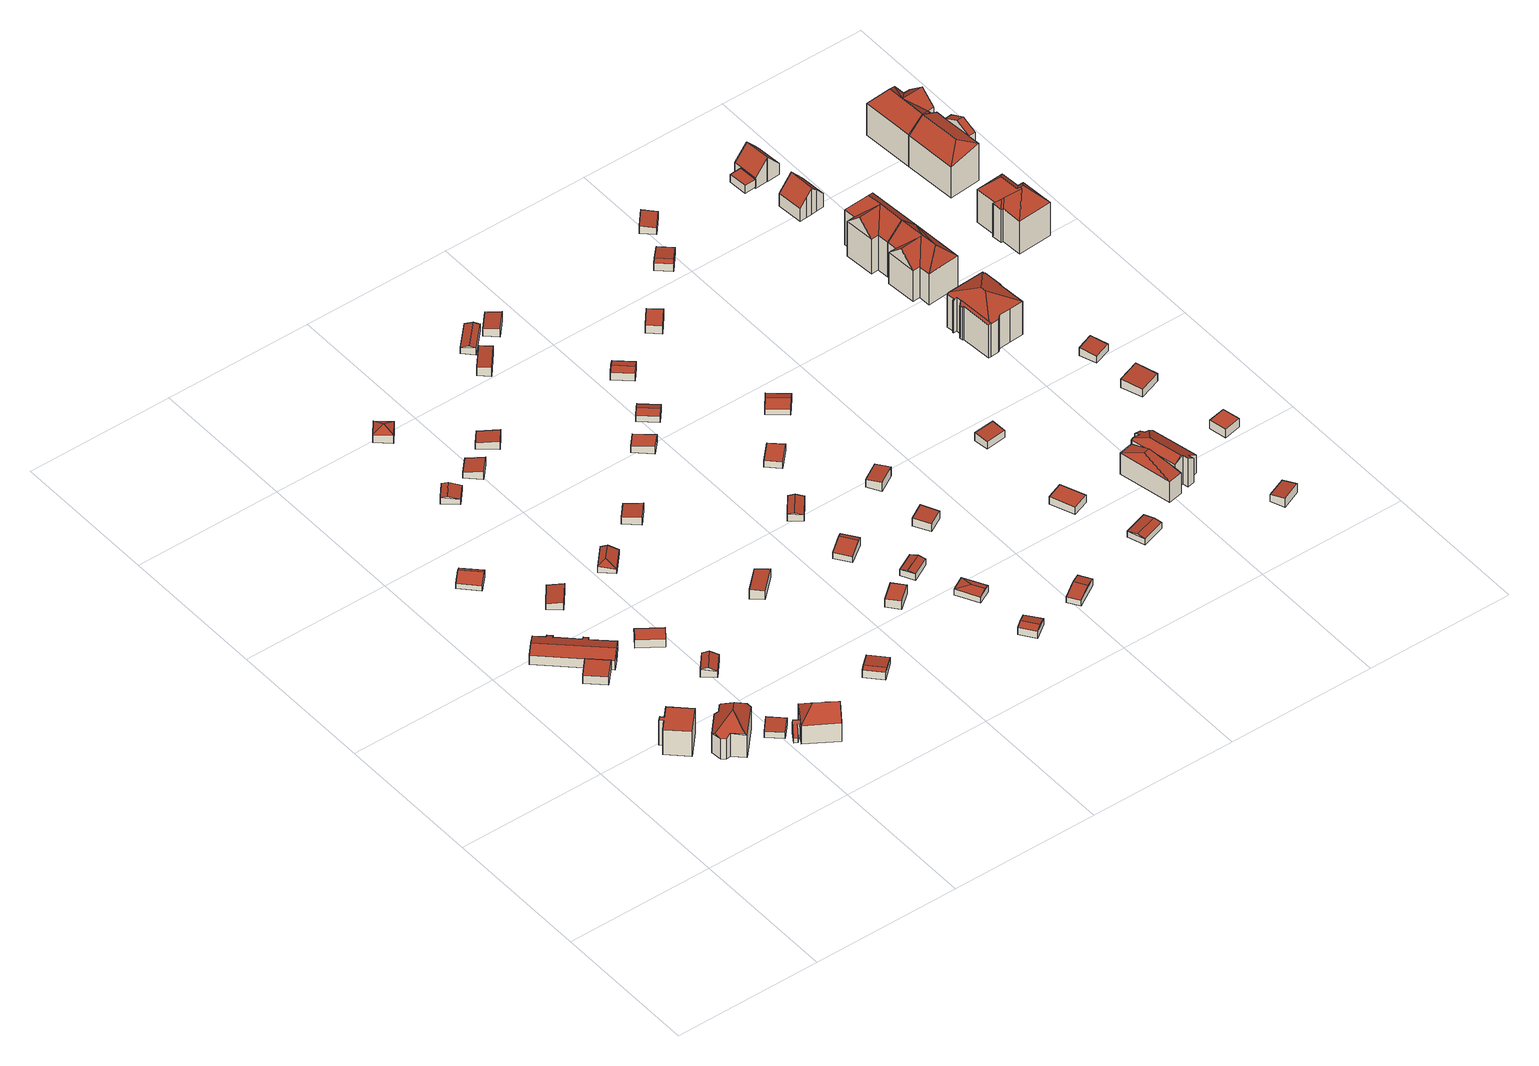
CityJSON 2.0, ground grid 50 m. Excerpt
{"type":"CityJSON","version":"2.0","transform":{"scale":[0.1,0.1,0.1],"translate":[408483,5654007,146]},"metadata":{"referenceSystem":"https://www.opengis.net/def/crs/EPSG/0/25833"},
"CityObjects":{
"building1":{"type":"Building","attributes":{"Dachtyp_tdc":"tdcPolyFlatRoof","Gemeindeschluessel":14612000,"Dachneigung":0,"QualitaetDacherkennung":40,"Geometrietyp2DReferenz":"3000","measuredHeight":9.55,"function":"31001_9998","roofType":"1000"},"geometry":[{"type":"Solid","lod":"2","boundaries":[[[[0,1,2,3]],[[1,4,5,2]],[[4,6,7,5]],[[6,8,9,7]],[[8,10,11,9]],[[10,12,13,11]],[[12,14,15,13]],[[14,0,3,15]],[[14,12,10,8,6,4,1,0]],[[3,2,5,7,9,11,13,15]]]],"semantics":{"surfaces":[{"type":"WallSurface"},{"type":"RoofSurface"},{"type":"GroundSurface"}],"values":[[0,0,0,0,0,0,0,0,1,2]]}}]},
"building2":{"type":"Building","attributes":{"Dachtyp_tdc":"tdcFreeFormRoof","Gemeindeschluessel":14612000,"Dachneigung":44.46,"QualitaetDacherkennung":52,"Geometrietyp2DReferenz":"3000","measuredHeight":13.08,"function":"31001_9998","roofType":"5000"},"geometry":[{"type":"Solid","lod":"2","boundaries":[[[[16,17,18,19]],[[17,20,21,18]],[[20,22,23,21]],[[22,24,25,23]],[[24,26,27,25]],[[26,28,29,27]],[[28,30,31,29]],[[30,32,33,31]],[[32,34,35,33]],[[34,36,37,35]],[[36,38,39,37]],[[38,40,41,39]],[[40,16,19,41]],[[36,42,43,44,40,38]],[[45,28,26,24,46,47]],[[47,43,42,34,32,30,45]],[[47,46,22,20,17,16,44,43]],[[16,40,44]],[[30,28,45]],[[24,22,46]],[[36,34,42]],[[19,18,21,23,25,27,29,31,33,35,37,39,41]]]],"semantics":{"surfaces":[{"type":"WallSurface"},{"type":"RoofSurface"},{"type":"GroundSurface"}],"values":[[0,0,0,0,0,0,0,0,0,0,0,0,0,1,1,1,1,0,0,0,0,2]]}}]},
"building3":{"type":"Building","attributes":{"Dachtyp_tdc":"tdcPolyFlatRoof","Gemeindeschluessel":14612000,"Dachneigung":0,"QualitaetDacherkennung":75,"Geometrietyp2DReferenz":"3000","measuredHeight":3.13,"function":"31001_9998","roofType":"1000"},"geometry":[{"type":"Solid","lod":"2","boundaries":[[[[48,49,50,51]],[[49,52,53,50]],[[52,54,55,53]],[[54,48,51,55]],[[54,52,49,48]],[[51,50,53,55]]]],"semantics":{"surfaces":[{"type":"WallSurface"},{"type":"RoofSurface"},{"type":"GroundSurface"}],"values":[[0,0,0,0,1,2]]}}]},
"building4":{"type":"Building","attributes":{"Dachtyp_tdc":"tdcGableRoof","Gemeindeschluessel":14612000,"Dachneigung":19.91,"QualitaetDacherkennung":89,"Geometrietyp2DReferenz":"3000","measuredHeight":4.86,"function":"31001_9998","roofType":"3100"},"geometry":[{"type":"Solid","lod":"2","boundaries":[[[[56,57,58,59]],[[57,60,61,58]],[[60,62,63,61]],[[62,64,65,63]],[[64,66,67,65]],[[66,68,69,67]],[[68,70,71,69]],[[70,72,73,71]],[[72,74,75,73]],[[74,76,77,75]],[[76,78,79,77]],[[78,80,81,79]],[[80,82,83,81]],[[82,84,85,83]],[[60,57,56,86,84,82]],[[84,86,87,85]],[[86,56,59,87]],[[82,80,78,76,74,72,70,68,66,64,62,60]],[[59,58,61,63,65,67,69,71,73,75,77,79,81,83,85,87]]]],"semantics":{"surfaces":[{"type":"WallSurface"},{"type":"RoofSurface"},{"type":"GroundSurface"}],"values":[[0,0,0,0,0,0,0,0,0,0,0,0,0,0,1,0,0,1,2]]}}]},
"building5":{"type":"Building","attributes":{"Dachtyp_tdc":"tdcPolyFlatRoof","Gemeindeschluessel":14612000,"Dachneigung":2.64,"QualitaetDacherkennung":82,"Geometrietyp2DReferenz":"3000","measuredHeight":2.56,"function":"31001_9998","roofType":"2100"},"geometry":[{"type":"Solid","lod":"2","boundaries":[[[[88,89,90,91]],[[89,92,93,90]],[[92,94,95,93]],[[94,88,91,95]],[[94,92,89,88]],[[91,90,93,95]]]],"semantics":{"surfaces":[{"type":"WallSurface"},{"type":"RoofSurface"},{"type":"GroundSurface"}],"values":[[0,0,0,0,1,2]]}}]},
"building6":{"type":"Building","attributes":{"Dachtyp_tdc":"tdcGableRoof","Gemeindeschluessel":14612000,"Dachneigung":26.08,"QualitaetDacherkennung":75,"Geometrietyp2DReferenz":"3000","measuredHeight":3.78,"function":"31001_9998","roofType":"3100"},"geometry":[{"type":"Solid","lod":"2","boundaries":[[[[96,97,98,99]],[[97,100,101,98]],[[100,102,103,101]],[[102,96,99,103]],[[100,97,104]],[[96,102,105]],[[97,96,105,104]],[[102,100,104,105]],[[99,98,101,103]]]],"semantics":{"surfaces":[{"type":"WallSurface"},{"type":"RoofSurface"},{"type":"GroundSurface"}],"values":[[0,0,0,0,0,0,1,1,2]]}}]},
"building7":{"type":"Building","attributes":{"Gemeindeschluessel":14612000,"Geometrietyp2DReferenz":"3000","function":"31001_9998","roofType":"9999"},"children":["building7-1","building7-2"]},
"building7-1":{"type":"BuildingPart","attributes":{"Dachtyp_tdc":"tdcHipAndGableRoof","Dachneigung":42.51,"QualitaetDacherkennung":61,"Geometrietyp2DReferenz":"3000","measuredHeight":11.24,"roofType":"5000"},"parents":["building7"],"geometry":[{"type":"MultiSurface","lod":"2","boundaries":[[[106,107,108,109]],[[107,110,111,108]],[[110,112,113,111]],[[112,114,115,113]],[[114,116,117,115]],[[116,118,119,117]],[[118,120,119]],[[121,122,123]],[[121,124,125,122]],[[124,126,127,125]],[[126,128,129,127]],[[128,106,109,129]],[[124,121,118,116,130]],[[116,114,112,130]],[[112,110,107,106,128,126,124,130]],[[109,108,111,113,115,117,119,131,122,125,127,129]]],"semantics":{"surfaces":[{"type":"WallSurface"},{"type":"RoofSurface"},{"type":"GroundSurface"}],"values":[0,0,0,0,0,0,0,0,0,0,0,0,1,1,1,2]}}]},
"building7-2":{"type":"BuildingPart","attributes":{"Dachtyp_tdc":"tdcGableRoof","Dachneigung":57.18,"QualitaetDacherkennung":2,"Geometrietyp2DReferenz":"3000","measuredHeight":6.21,"roofType":"3100"},"parents":["building7"],"geometry":[{"type":"MultiSurface","lod":"2","boundaries":[[[132,133,134,135]],[[133,136,137,134]],[[136,138,139,137]],[[138,140,141,139]],[[140,142,143,141]],[[142,144,145,143]],[[144,146,147,145]],[[146,123,122,147]],[[120,132,135,119]],[[148,123,146,144,142,140]],[[140,138,136,133,132,120,148]],[[135,134,137,139,141,143,145,147,122,131,119]]],"semantics":{"surfaces":[{"type":"WallSurface"},{"type":"RoofSurface"},{"type":"GroundSurface"}],"values":[0,0,0,0,0,0,0,0,0,1,1,2]}}]},
"building8":{"type":"Building","attributes":{"Dachtyp_tdc":"tdcPolyFlatRoof","Gemeindeschluessel":14612000,"Dachneigung":7.93,"QualitaetDacherkennung":89,"Geometrietyp2DReferenz":"3000","measuredHeight":3.03,"function":"31001_9998","roofType":"2100"},"geometry":[{"type":"Solid","lod":"2","boundaries":[[[[149,150,151,152]],[[150,153,154,151]],[[153,155,156,154]],[[155,149,152,156]],[[155,153,150,149]],[[152,151,154,156]]]],"semantics":{"surfaces":[{"type":"WallSurface"},{"type":"RoofSurface"},{"type":"GroundSurface"}],"values":[[0,0,0,0,1,2]]}}]},
"building9":{"type":"Building","attributes":{"Dachtyp_tdc":"tdcGableRoof","Gemeindeschluessel":14612000,"Dachneigung":24.47,"QualitaetDacherkennung":82,"Geometrietyp2DReferenz":"3000","measuredHeight":3.68,"function":"31001_9998","roofType":"3100"},"geometry":[{"type":"Solid","lod":"2","boundaries":[[[[157,158,159,160]],[[158,161,162,159]],[[161,163,164,162]],[[163,157,160,164]],[[161,158,165]],[[157,163,166]],[[158,157,166,165]],[[163,161,165,166]],[[160,159,162,164]]]],"semantics":{"surfaces":[{"type":"WallSurface"},{"type":"RoofSurface"},{"type":"GroundSurface"}],"values":[[0,0,0,0,0,0,1,1,2]]}}]},
"building10":{"type":"Building","attributes":{"Dachtyp_tdc":"tdcGableRoof","Gemeindeschluessel":14612000,"Dachneigung":12.4,"QualitaetDacherkennung":13,"Geometrietyp2DReferenz":"3000","measuredHeight":3.93,"function":"31001_9998","roofType":"3100"},"geometry":[{"type":"Solid","lod":"2","boundaries":[[[[167,168,169,170]],[[168,171,172,169]],[[171,173,174,172]],[[173,167,170,174]],[[171,168,175]],[[167,173,176]],[[168,167,176,175]],[[173,171,175,176]],[[170,169,172,174]]]],"semantics":{"surfaces":[{"type":"WallSurface"},{"type":"RoofSurface"},{"type":"GroundSurface"}],"values":[[0,0,0,0,0,0,1,1,2]]}}]},
"building11":{"type":"Building","attributes":{"Dachtyp_tdc":"tdcGableRoof","Gemeindeschluessel":14612000,"Dachneigung":14.56,"QualitaetDacherkennung":79,"Geometrietyp2DReferenz":"3000","measuredHeight":2.89,"function":"31001_9998","roofType":"3100"},"geometry":[{"type":"Solid","lod":"2","boundaries":[[[[177,178,179,180]],[[181,182,180,179]],[[183,184,185,186]],[[178,181,179]],[[178,177,184,183]],[[177,182,185,184]],[[182,181,186,185]],[[181,178,183,186]],[[182,177,180]]]],"semantics":{"surfaces":[{"type":"RoofSurface"},{"type":"GroundSurface"},{"type":"WallSurface"}],"values":[[0,0,1,2,2,2,2,2,2]]}}]},
"building12":{"type":"Building","attributes":{"Dachtyp_tdc":"tdcHipAndGableRoof","Gemeindeschluessel":14612000,"Dachneigung":24.51,"QualitaetDacherkennung":58,"Geometrietyp2DReferenz":"3000","measuredHeight":3.12,"function":"31001_9998","roofType":"5000"},"geometry":[{"type":"Solid","lod":"2","boundaries":[[[[187,188,189,190]],[[188,191,192,189]],[[191,193,194,192]],[[193,187,190,194]],[[191,188,195]],[[187,193,196]],[[188,187,196,195]],[[193,191,195,196]],[[190,189,192,194]]]],"semantics":{"surfaces":[{"type":"WallSurface"},{"type":"RoofSurface"},{"type":"GroundSurface"}],"values":[[0,0,0,0,1,0,1,1,2]]}}]},
"building13":{"type":"Building","attributes":{"Dachtyp_tdc":"tdcGableRoof","Gemeindeschluessel":14612000,"Dachneigung":10.08,"QualitaetDacherkennung":81,"Geometrietyp2DReferenz":"3000","measuredHeight":3.29,"function":"31001_9998","roofType":"3100"},"geometry":[{"type":"Solid","lod":"2","boundaries":[[[[197,198,199,200]],[[201,202,203,204]],[[205,206,202,201]],[[206,198,203,202]],[[198,197,204,203]],[[197,205,201,204]],[[198,206,199]],[[205,197,200]],[[206,205,200,199]]]],"semantics":{"surfaces":[{"type":"RoofSurface"},{"type":"GroundSurface"},{"type":"WallSurface"}],"values":[[0,1,2,2,2,2,2,2,0]]}}]},
"building14":{"type":"Building","attributes":{"Dachtyp_tdc":"tdcFreeFormRoof","Gemeindeschluessel":14612000,"Dachneigung":28.45,"QualitaetDacherkennung":19,"Geometrietyp2DReferenz":"3000","measuredHeight":4.64,"function":"31001_9998","roofType":"5000"},"geometry":[{"type":"Solid","lod":"2","boundaries":[[[[207,208,209,210]],[[208,211,212,209]],[[211,213,214,212]],[[213,207,210,214]],[[215,213,211]],[[215,211,208]],[[215,208,207]],[[215,207,213]],[[210,209,212,214]]]],"semantics":{"surfaces":[{"type":"WallSurface"},{"type":"RoofSurface"},{"type":"GroundSurface"}],"values":[[0,0,0,0,1,1,1,1,2]]}}]},
"building15":{"type":"Building","attributes":{"Dachtyp_tdc":"tdcPolyFlatRoof","Gemeindeschluessel":14612000,"Dachneigung":8.47,"QualitaetDacherkennung":76,"Geometrietyp2DReferenz":"3000","measuredHeight":3.1,"function":"31001_9998","roofType":"2100"},"geometry":[{"type":"Solid","lod":"2","boundaries":[[[[216,217,218,219]],[[217,220,221,218]],[[220,222,223,221]],[[222,216,219,223]],[[222,220,217,216]],[[219,218,221,223]]]],"semantics":{"surfaces":[{"type":"WallSurface"},{"type":"RoofSurface"},{"type":"GroundSurface"}],"values":[[0,0,0,0,1,2]]}}]},
"building16":{"type":"Building","attributes":{"Dachtyp_tdc":"tdcPolyFlatRoof","Gemeindeschluessel":14612000,"Dachneigung":3.29,"QualitaetDacherkennung":77,"Geometrietyp2DReferenz":"3000","measuredHeight":3.5,"function":"31001_9998","roofType":"2100"},"geometry":[{"type":"Solid","lod":"2","boundaries":[[[[224,225,226,227]],[[225,228,229,226]],[[228,230,231,229]],[[230,224,227,231]],[[230,228,225,224]],[[227,226,229,231]]]],"semantics":{"surfaces":[{"type":"WallSurface"},{"type":"RoofSurface"},{"type":"GroundSurface"}],"values":[[0,0,0,0,1,2]]}}]},
"building17":{"type":"Building","attributes":{"Dachtyp_tdc":"tdcPolyFlatRoof","Gemeindeschluessel":14612000,"Dachneigung":6.01,"QualitaetDacherkennung":54,"Geometrietyp2DReferenz":"3000","measuredHeight":3,"function":"31001_9998","roofType":"2100"},"geometry":[{"type":"Solid","lod":"2","boundaries":[[[[232,233,234,235]],[[233,236,237,234]],[[236,238,239,237]],[[238,232,235,239]],[[238,236,233,232]],[[235,234,237,239]]]],"semantics":{"surfaces":[{"type":"WallSurface"},{"type":"RoofSurface"},{"type":"GroundSurface"}],"values":[[0,0,0,0,1,2]]}}]},
"building18":{"type":"Building","attributes":{"Dachtyp_tdc":"tdcPolyFlatRoof","Gemeindeschluessel":14612000,"Dachneigung":6.34,"QualitaetDacherkennung":48,"Geometrietyp2DReferenz":"3000","measuredHeight":3.08,"function":"31001_9998","roofType":"2100"},"geometry":[{"type":"Solid","lod":"2","boundaries":[[[[240,241,242,243]],[[241,244,245,242]],[[244,246,247,245]],[[246,240,243,247]],[[246,244,241,240]],[[243,242,245,247]]]],"semantics":{"surfaces":[{"type":"WallSurface"},{"type":"RoofSurface"},{"type":"GroundSurface"}],"values":[[0,0,0,0,1,2]]}}]},
"building19":{"type":"Building","attributes":{"Dachtyp_tdc":"tdcPolyFlatRoof","Gemeindeschluessel":14612000,"Dachneigung":2.63,"QualitaetDacherkennung":84,"Geometrietyp2DReferenz":"3000","measuredHeight":3.29,"function":"31001_9998","roofType":"2100"},"geometry":[{"type":"Solid","lod":"2","boundaries":[[[[248,249,250,251]],[[249,252,253,250]],[[252,254,255,253]],[[254,248,251,255]],[[254,252,249,248]],[[251,250,253,255]]]],"semantics":{"surfaces":[{"type":"WallSurface"},{"type":"RoofSurface"},{"type":"GroundSurface"}],"values":[[0,0,0,0,1,2]]}}]},
"building20":{"type":"Building","attributes":{"Dachtyp_tdc":"tdcGableRoof","Gemeindeschluessel":14612000,"Dachneigung":12.76,"QualitaetDacherkennung":77,"Geometrietyp2DReferenz":"3000","measuredHeight":3.52,"function":"31001_9998","roofType":"3100"},"geometry":[{"type":"Solid","lod":"2","boundaries":[[[[256,257,258,259]],[[257,260,261,258]],[[260,262,263,261]],[[262,256,259,263]],[[260,257,264]],[[256,262,265]],[[257,256,265,264]],[[262,260,264,265]],[[259,258,261,263]]]],"semantics":{"surfaces":[{"type":"WallSurface"},{"type":"RoofSurface"},{"type":"GroundSurface"}],"values":[[0,0,0,0,0,0,1,1,2]]}}]},
"building21":{"type":"Building","attributes":{"Dachtyp_tdc":"tdcGableRoof","Gemeindeschluessel":14612000,"Dachneigung":14.37,"QualitaetDacherkennung":76,"Geometrietyp2DReferenz":"3000","measuredHeight":3.25,"function":"31001_9998","roofType":"3100"},"geometry":[{"type":"Solid","lod":"2","boundaries":[[[[266,267,268,269]],[[267,270,271,268]],[[270,272,273,271]],[[272,266,269,273]],[[270,267,274]],[[266,272,275]],[[267,266,275,274]],[[272,270,274,275]],[[269,268,271,273]]]],"semantics":{"surfaces":[{"type":"WallSurface"},{"type":"RoofSurface"},{"type":"GroundSurface"}],"values":[[0,0,0,0,0,0,1,1,2]]}}]},
"building22":{"type":"Building","attributes":{"Dachtyp_tdc":"tdcPolyFlatRoof","Gemeindeschluessel":14612000,"Dachneigung":2.64,"QualitaetDacherkennung":68,"Geometrietyp2DReferenz":"3000","measuredHeight":3.02,"function":"31001_9998","roofType":"2100"},"geometry":[{"type":"Solid","lod":"2","boundaries":[[[[276,277,278,279]],[[277,280,281,278]],[[280,282,283,281]],[[282,276,279,283]],[[282,280,277,276]],[[279,278,281,283]]]],"semantics":{"surfaces":[{"type":"WallSurface"},{"type":"RoofSurface"},{"type":"GroundSurface"}],"values":[[0,0,0,0,1,2]]}}]},
"building23":{"type":"Building","attributes":{"Dachtyp_tdc":"tdcGableRoof","Gemeindeschluessel":14612000,"Dachneigung":15.54,"QualitaetDacherkennung":70,"Geometrietyp2DReferenz":"3000","measuredHeight":3,"function":"31001_9998","roofType":"3100"},"geometry":[{"type":"Solid","lod":"2","boundaries":[[[[284,285,286,287]],[[285,288,289,286]],[[288,290,291,289]],[[290,284,287,291]],[[288,285,292]],[[284,290,293]],[[285,284,293,292]],[[290,288,292,293]],[[287,286,289,291]]]],"semantics":{"surfaces":[{"type":"WallSurface"},{"type":"RoofSurface"},{"type":"GroundSurface"}],"values":[[0,0,0,0,0,0,1,1,2]]}}]},
"building24":{"type":"Building","attributes":{"Dachtyp_tdc":"tdcHipAndGableRoof","Gemeindeschluessel":14612000,"Dachneigung":12.23,"QualitaetDacherkennung":69,"Geometrietyp2DReferenz":"3000","measuredHeight":2.94,"function":"31001_9998","roofType":"5000"},"geometry":[{"type":"Solid","lod":"2","boundaries":[[[[294,295,296,297]],[[295,298,299,296]],[[298,300,301,299]],[[300,294,297,301]],[[298,295,302]],[[294,300,303]],[[295,294,303,302]],[[300,298,302,303]],[[297,296,299,301]]]],"semantics":{"surfaces":[{"type":"WallSurface"},{"type":"RoofSurface"},{"type":"GroundSurface"}],"values":[[0,0,0,0,1,0,1,1,2]]}}]},
"building25":{"type":"Building","attributes":{"Dachtyp_tdc":"tdcGableRoof","Gemeindeschluessel":14612000,"Dachneigung":17.48,"QualitaetDacherkennung":69,"Geometrietyp2DReferenz":"3000","measuredHeight":3.25,"function":"31001_9998","roofType":"3100"},"geometry":[{"type":"Solid","lod":"2","boundaries":[[[[304,305,306,307]],[[305,308,309,306]],[[308,310,311,309]],[[310,304,307,311]],[[308,305,312]],[[304,310,313]],[[305,304,313,312]],[[310,308,312,313]],[[307,306,309,311]]]],"semantics":{"surfaces":[{"type":"WallSurface"},{"type":"RoofSurface"},{"type":"GroundSurface"}],"values":[[0,0,0,0,0,0,1,1,2]]}}]},
"building26":{"type":"Building","attributes":{"Dachtyp_tdc":"tdcPolyFlatRoof","Gemeindeschluessel":14612000,"Dachneigung":3.15,"QualitaetDacherkennung":69,"Geometrietyp2DReferenz":"3000","measuredHeight":3.44,"function":"31001_9998","roofType":"2100"},"geometry":[{"type":"Solid","lod":"2","boundaries":[[[[314,315,316,317]],[[315,318,319,316]],[[318,320,321,319]],[[320,314,317,321]],[[320,318,315,314]],[[317,316,319,321]]]],"semantics":{"surfaces":[{"type":"WallSurface"},{"type":"RoofSurface"},{"type":"GroundSurface"}],"values":[[0,0,0,0,1,2]]}}]},
"building27":{"type":"Building","attributes":{"Dachtyp_tdc":"tdcGableRoof","Gemeindeschluessel":14612000,"Dachneigung":15.16,"QualitaetDacherkennung":83,"Geometrietyp2DReferenz":"3000","measuredHeight":3.14,"function":"31001_9998","roofType":"3100"},"geometry":[{"type":"Solid","lod":"2","boundaries":[[[[322,323,324,325]],[[323,326,327,324]],[[326,328,329,327]],[[328,322,325,329]],[[326,323,330]],[[322,328,331]],[[323,322,331,330]],[[328,326,330,331]],[[325,324,327,329]]]],"semantics":{"surfaces":[{"type":"WallSurface"},{"type":"RoofSurface"},{"type":"GroundSurface"}],"values":[[0,0,0,0,0,0,1,1,2]]}}]},
"building28":{"type":"Building","attributes":{"Dachtyp_tdc":"tdcGableRoof","Gemeindeschluessel":14612000,"Dachneigung":19.92,"QualitaetDacherkennung":73,"Geometrietyp2DReferenz":"3000","measuredHeight":3.17,"function":"31001_9998","roofType":"3100"},"geometry":[{"type":"Solid","lod":"2","boundaries":[[[[332,333,334,335]],[[333,336,337,334]],[[336,338,339,337]],[[338,332,335,339]],[[336,333,340]],[[332,338,341]],[[333,332,341,340]],[[338,336,340,341]],[[335,334,337,339]]]],"semantics":{"surfaces":[{"type":"WallSurface"},{"type":"RoofSurface"},{"type":"GroundSurface"}],"values":[[0,0,0,0,0,0,1,1,2]]}}]},
"building29":{"type":"Building","attributes":{"Dachtyp_tdc":"tdcPolyFlatRoof","Gemeindeschluessel":14612000,"Dachneigung":0,"QualitaetDacherkennung":72,"Geometrietyp2DReferenz":"3000","measuredHeight":2.68,"function":"31001_9998","roofType":"1000"},"geometry":[{"type":"Solid","lod":"2","boundaries":[[[[342,343,344,345]],[[343,346,347,344]],[[346,348,349,347]],[[348,342,345,349]],[[348,346,343,342]],[[345,344,347,349]]]],"semantics":{"surfaces":[{"type":"WallSurface"},{"type":"RoofSurface"},{"type":"GroundSurface"}],"values":[[0,0,0,0,1,2]]}}]},
"building30":{"type":"Building","attributes":{"Dachtyp_tdc":"tdcPolyFlatRoof","Gemeindeschluessel":14612000,"Dachneigung":6.61,"QualitaetDacherkennung":84,"Geometrietyp2DReferenz":"3000","measuredHeight":3.36,"function":"31001_9998","roofType":"2100"},"geometry":[{"type":"Solid","lod":"2","boundaries":[[[[350,351,352,353]],[[351,354,355,352]],[[354,356,357,355]],[[356,350,353,357]],[[356,354,351,350]],[[353,352,355,357]]]],"semantics":{"surfaces":[{"type":"WallSurface"},{"type":"RoofSurface"},{"type":"GroundSurface"}],"values":[[0,0,0,0,1,2]]}}]},
"building31":{"type":"Building","attributes":{"Dachtyp_tdc":"tdcGableRoof","Gemeindeschluessel":14612000,"Dachneigung":10.48,"QualitaetDacherkennung":77,"Geometrietyp2DReferenz":"3000","measuredHeight":3.14,"function":"31001_9998","roofType":"3100"},"geometry":[{"type":"Solid","lod":"2","boundaries":[[[[358,359,360,361]],[[359,362,363,360]],[[362,364,365,363]],[[364,358,361,365]],[[362,359,366]],[[358,364,367]],[[359,358,367,366]],[[364,362,366,367]],[[361,360,363,365]]]],"semantics":{"surfaces":[{"type":"WallSurface"},{"type":"RoofSurface"},{"type":"GroundSurface"}],"values":[[0,0,0,0,0,0,1,1,2]]}}]},
"building32":{"type":"Building","attributes":{"Dachtyp_tdc":"tdcPolyFlatRoof","Gemeindeschluessel":14612000,"Dachneigung":3.21,"QualitaetDacherkennung":78,"Geometrietyp2DReferenz":"3000","measuredHeight":3.13,"function":"31001_9998","roofType":"2100"},"geometry":[{"type":"Solid","lod":"2","boundaries":[[[[368,369,370,371]],[[369,372,373,370]],[[372,374,375,373]],[[371,370,373,375]],[[374,368,371,375]],[[374,372,369,368]]]],"semantics":{"surfaces":[{"type":"WallSurface"},{"type":"GroundSurface"},{"type":"RoofSurface"}],"values":[[0,0,0,1,0,2]]}}]},
"building33":{"type":"Building","attributes":{"Dachtyp_tdc":"tdcGableRoof","Gemeindeschluessel":14612000,"Dachneigung":13.89,"QualitaetDacherkennung":83,"Geometrietyp2DReferenz":"3000","measuredHeight":3.52,"function":"31001_9998","roofType":"3100"},"geometry":[{"type":"Solid","lod":"2","boundaries":[[[[376,377,378,379]],[[377,380,381,378]],[[380,382,383,381]],[[382,376,379,383]],[[380,377,384]],[[376,382,385]],[[377,376,385,384]],[[382,380,384,385]],[[379,378,381,383]]]],"semantics":{"surfaces":[{"type":"WallSurface"},{"type":"RoofSurface"},{"type":"GroundSurface"}],"values":[[0,0,0,0,0,0,1,1,2]]}}]},
"building34":{"type":"Building","attributes":{"Dachtyp_tdc":"tdcPolyFlatRoof","Gemeindeschluessel":14612000,"Dachneigung":5.27,"QualitaetDacherkennung":77,"Geometrietyp2DReferenz":"3000","measuredHeight":3.47,"function":"31001_9998","roofType":"2100"},"geometry":[{"type":"Solid","lod":"2","boundaries":[[[[386,387,388,389]],[[390,391,387,386]],[[391,392,388,387]],[[392,393,389,388]],[[393,390,386,389]],[[393,392,391,390]]]],"semantics":{"surfaces":[{"type":"GroundSurface"},{"type":"WallSurface"},{"type":"RoofSurface"}],"values":[[0,1,1,1,1,2]]}}]},
"building35":{"type":"Building","attributes":{"Dachtyp_tdc":"tdcGableRoof","Gemeindeschluessel":14612000,"Dachneigung":17.69,"QualitaetDacherkennung":60,"Geometrietyp2DReferenz":"3000","measuredHeight":3.38,"function":"31001_9998","roofType":"3100"},"geometry":[{"type":"Solid","lod":"2","boundaries":[[[[394,395,396,397]],[[395,398,399,396]],[[398,400,401,399]],[[395,394,402]],[[400,398,403]],[[394,400,403,402]],[[398,395,402,403]],[[401,397,396,399]],[[400,394,397,401]]]],"semantics":{"surfaces":[{"type":"WallSurface"},{"type":"RoofSurface"},{"type":"GroundSurface"}],"values":[[0,0,0,0,0,1,1,2,0]]}}]},
"building36":{"type":"Building","attributes":{"Dachtyp_tdc":"tdcPolyFlatRoof","Gemeindeschluessel":14612000,"Dachneigung":0,"QualitaetDacherkennung":68,"Geometrietyp2DReferenz":"3000","measuredHeight":3.12,"function":"31001_9998","roofType":"1000"},"geometry":[{"type":"Solid","lod":"2","boundaries":[[[[404,405,406,407]],[[405,408,409,406]],[[408,410,411,409]],[[410,404,407,411]],[[410,408,405,404]],[[407,406,409,411]]]],"semantics":{"surfaces":[{"type":"WallSurface"},{"type":"RoofSurface"},{"type":"GroundSurface"}],"values":[[0,0,0,0,1,2]]}}]},
"building37":{"type":"Building","attributes":{"Dachtyp_tdc":"tdcPolyFlatRoof","Gemeindeschluessel":14612000,"Dachneigung":0,"QualitaetDacherkennung":60,"Geometrietyp2DReferenz":"3000","measuredHeight":2.81,"function":"31001_9998","roofType":"1000"},"geometry":[{"type":"Solid","lod":"2","boundaries":[[[[412,413,414,415]],[[413,416,417,414]],[[416,418,419,417]],[[418,412,415,419]],[[418,416,413,412]],[[415,414,417,419]]]],"semantics":{"surfaces":[{"type":"WallSurface"},{"type":"RoofSurface"},{"type":"GroundSurface"}],"values":[[0,0,0,0,1,2]]}}]},
"building38":{"type":"Building","attributes":{"Dachtyp_tdc":"tdcGableRoof","Gemeindeschluessel":14612000,"Dachneigung":10.13,"QualitaetDacherkennung":81,"Geometrietyp2DReferenz":"3000","measuredHeight":2.85,"function":"31001_9998","roofType":"3100"},"geometry":[{"type":"Solid","lod":"2","boundaries":[[[[420,421,422]],[[423,424,425]],[[421,423,425,422]],[[424,420,422,425]],[[426,427,428,429]],[[423,421,427,426]],[[421,420,428,427]],[[420,424,429,428]],[[424,423,426,429]]]],"semantics":{"surfaces":[{"type":"WallSurface"},{"type":"RoofSurface"},{"type":"GroundSurface"}],"values":[[0,0,1,1,2,0,0,0,0]]}}]},
"building39":{"type":"Building","attributes":{"Dachtyp_tdc":"tdcPolyFlatRoof","Gemeindeschluessel":14612000,"Dachneigung":4.07,"QualitaetDacherkennung":79,"Geometrietyp2DReferenz":"3000","measuredHeight":3.08,"function":"31001_9998","roofType":"2100"},"geometry":[{"type":"Solid","lod":"2","boundaries":[[[[430,431,432,433]],[[431,434,435,432]],[[434,436,437,435]],[[436,430,433,437]],[[436,434,431,430]],[[433,432,435,437]]]],"semantics":{"surfaces":[{"type":"WallSurface"},{"type":"RoofSurface"},{"type":"GroundSurface"}],"values":[[0,0,0,0,1,2]]}}]},
"building40":{"type":"Building","attributes":{"Dachtyp_tdc":"tdcGableRoof","Gemeindeschluessel":14612000,"Dachneigung":11.74,"QualitaetDacherkennung":70,"Geometrietyp2DReferenz":"3000","measuredHeight":3.35,"function":"31001_9998","roofType":"3100"},"geometry":[{"type":"Solid","lod":"2","boundaries":[[[[438,439,440,441]],[[439,442,443,440]],[[442,444,445,443]],[[444,438,441,445]],[[442,439,446]],[[438,444,447]],[[439,438,447,446]],[[444,442,446,447]],[[441,440,443,445]]]],"semantics":{"surfaces":[{"type":"WallSurface"},{"type":"RoofSurface"},{"type":"GroundSurface"}],"values":[[0,0,0,0,0,0,1,1,2]]}}]},
"building41":{"type":"Building","attributes":{"Dachtyp_tdc":"tdcFreeFormRoof","Gemeindeschluessel":14612000,"Dachneigung":10.58,"QualitaetDacherkennung":21,"Geometrietyp2DReferenz":"3000","measuredHeight":10.19,"function":"31001_9998","roofType":"5000"},"geometry":[{"type":"Solid","lod":"2","boundaries":[[[[448,449,450,451]],[[449,452,453,450]],[[452,454,455,453]],[[454,456,457,455]],[[456,448,451,457]],[[456,458,448]],[[454,452,459,458,456]],[[458,459,449,448]],[[452,449,459]],[[451,450,453,455,457]]]],"semantics":{"surfaces":[{"type":"WallSurface"},{"type":"RoofSurface"},{"type":"GroundSurface"}],"values":[[0,0,0,0,0,1,1,1,0,2]]}}]},
"building42":{"type":"Building","attributes":{"Dachtyp_tdc":"tdcPolyFlatRoof","Gemeindeschluessel":14612000,"Dachneigung":6.08,"QualitaetDacherkennung":74,"Geometrietyp2DReferenz":"3000","measuredHeight":3.06,"function":"31001_9998","roofType":"2100"},"geometry":[{"type":"Solid","lod":"2","boundaries":[[[[460,461,462,463]],[[461,464,465,462]],[[464,466,467,465]],[[466,460,463,467]],[[466,464,461,460]],[[463,462,465,467]]]],"semantics":{"surfaces":[{"type":"WallSurface"},{"type":"RoofSurface"},{"type":"GroundSurface"}],"values":[[0,0,0,0,1,2]]}}]},
"building43":{"type":"Building","attributes":{"Dachtyp_tdc":"tdcFreeFormRoof","Gemeindeschluessel":14612000,"Dachneigung":34.29,"QualitaetDacherkennung":61,"Geometrietyp2DReferenz":"3000","measuredHeight":11.5,"function":"31001_9998","roofType":"5000"},"geometry":[{"type":"Solid","lod":"2","boundaries":[[[[468,469,470,471]],[[469,472,473,470]],[[472,474,475,473]],[[474,476,477,475]],[[476,478,479,477]],[[478,480,481,479]],[[480,482,483,481]],[[482,484,485,483]],[[484,486,487,485]],[[486,488,489,487]],[[488,490,491,489]],[[490,468,471,491]],[[492,493,476,474,472,469,494]],[[490,495,492,494,468]],[[486,484,482,480,478,493,492,495,488]],[[469,468,494]],[[478,476,493]],[[490,488,495]],[[471,470,473,475,477,479,481,483,485,487,489,491]]]],"semantics":{"surfaces":[{"type":"WallSurface"},{"type":"RoofSurface"},{"type":"GroundSurface"}],"values":[[0,0,0,0,0,0,0,0,0,0,0,0,1,1,1,0,0,0,2]]}}]},
"building44":{"type":"Building","attributes":{"Dachtyp_tdc":"tdcPolyFlatRoof","Gemeindeschluessel":14612000,"Dachneigung":9.36,"QualitaetDacherkennung":76,"Geometrietyp2DReferenz":"3000","measuredHeight":3.4,"function":"31001_9998","roofType":"2100"},"geometry":[{"type":"Solid","lod":"2","boundaries":[[[[496,497,498,499]],[[497,500,501,498]],[[500,502,503,501]],[[502,496,499,503]],[[502,500,497,496]],[[499,498,501,503]]]],"semantics":{"surfaces":[{"type":"WallSurface"},{"type":"RoofSurface"},{"type":"GroundSurface"}],"values":[[0,0,0,0,1,2]]}}]},
"building45":{"type":"Building","attributes":{"Gemeindeschluessel":14612000,"Geometrietyp2DReferenz":"3000","function":"31001_9998","roofType":"9999"},"children":["building45-1","building45-2"]},
"building45-1":{"type":"BuildingPart","attributes":{"Dachtyp_tdc":"tdcPolyFlatRoof","Dachneigung":24.22,"QualitaetDacherkennung":79,"Geometrietyp2DReferenz":"3000","measuredHeight":13.18,"roofType":"2100"},"parents":["building45"],"geometry":[{"type":"MultiSurface","lod":"2","boundaries":[[[504,505,506,507]],[[505,508,509,506]],[[508,510,511,512,509]],[[513,514,515,516,517]],[[514,518,519,515]],[[518,504,507,519]],[[518,514,513,510,508,505,504]],[[507,506,509,512,520,516,515,519]]],"semantics":{"surfaces":[{"type":"WallSurface"},{"type":"RoofSurface"},{"type":"GroundSurface"}],"values":[0,0,0,0,0,0,1,2]}}]},
"building45-2":{"type":"BuildingPart","attributes":{"Dachtyp_tdc":"tdcHipRoof","Dachneigung":24.98,"QualitaetDacherkennung":71,"Geometrietyp2DReferenz":"3000","measuredHeight":16.11,"roofType":"3200"},"parents":["building45"],"geometry":[{"type":"MultiSurface","lod":"2","boundaries":[[[521,522,523,524]],[[522,525,526,523]],[[525,527,528,526]],[[527,529,530,528]],[[529,531,532,530]],[[531,533,534,532]],[[533,535,536,534]],[[535,537,538,536]],[[537,539,540,538]],[[539,541,542,540]],[[541,543,544,542]],[[543,545,546,544]],[[545,547,548,546]],[[547,517,516,548]],[[511,549,550,512]],[[549,521,524,550]],[[551,517,547,545,543,541,552]],[[531,529,553]],[[541,539,537,535,533,531,553,552]],[[529,527,525,522,521,549,511,551,552,553]],[[524,523,526,528,530,532,534,536,538,540,542,544,546,548,516,520,512,550]]],"semantics":{"surfaces":[{"type":"WallSurface"},{"type":"RoofSurface"},{"type":"GroundSurface"}],"values":[0,0,0,0,0,0,0,0,0,0,0,0,0,0,0,0,1,1,1,1,2]}}]},
"building46":{"type":"Building","attributes":{"Dachtyp_tdc":"tdcPolyFlatRoof","Gemeindeschluessel":14612000,"Dachneigung":0,"QualitaetDacherkennung":79,"Geometrietyp2DReferenz":"3000","measuredHeight":3.17,"function":"31001_9998","roofType":"1000"},"geometry":[{"type":"Solid","lod":"2","boundaries":[[[[554,555,556,557]],[[555,558,559,556]],[[558,560,561,559]],[[560,554,557,561]],[[560,558,555,554]],[[557,556,559,561]]]],"semantics":{"surfaces":[{"type":"WallSurface"},{"type":"RoofSurface"},{"type":"GroundSurface"}],"values":[[0,0,0,0,1,2]]}}]},
"building47":{"type":"Building","attributes":{"Dachtyp_tdc":"tdcPolyFlatRoof","Gemeindeschluessel":14612000,"Dachneigung":3.83,"QualitaetDacherkennung":60,"Geometrietyp2DReferenz":"3000","measuredHeight":3.33,"function":"31001_9998","roofType":"2100"},"geometry":[{"type":"Solid","lod":"2","boundaries":[[[[562,563,564,565]],[[563,566,567,564]],[[566,568,569,567]],[[568,562,565,569]],[[568,566,563,562]],[[565,564,567,569]]]],"semantics":{"surfaces":[{"type":"WallSurface"},{"type":"RoofSurface"},{"type":"GroundSurface"}],"values":[[0,0,0,0,1,2]]}}]},
"building48":{"type":"Building","attributes":{"Dachtyp_tdc":"tdcFreeFormRoof","Gemeindeschluessel":14612000,"Dachneigung":44.19,"QualitaetDacherkennung":53,"Geometrietyp2DReferenz":"3000","measuredHeight":17.39,"function":"31001_9998","roofType":"5000"},"geometry":[{"type":"Solid","lod":"2","boundaries":[[[[570,571,572,573]],[[571,574,575,572]],[[574,576,577,575]],[[576,578,579,577]],[[580,581,582,583,576,574]],[[580,574,571]],[[581,580,571,570]],[[584,582,581,570,585]],[[584,585,586]],[[587,586,588]],[[587,584,586]],[[587,583,584]],[[583,587,589]],[[584,583,582]],[[589,587,578]],[[583,589,578,576]],[[579,590,591,592,593,573,572,575,577]],[[578,587,590,579]],[[587,588,591,590]],[[588,586,592,591]],[[586,585,593,592]],[[585,570,573,593]]]],"semantics":{"surfaces":[{"type":"WallSurface"},{"type":"RoofSurface"},{"type":"GroundSurface"}],"values":[[0,0,0,0,1,0,1,1,1,1,1,1,1,1,0,1,2,0,0,0,0,0]]}}]},
"building49":{"type":"Building","attributes":{"Dachtyp_tdc":"tdcPolyFlatRoof","Gemeindeschluessel":14612000,"Dachneigung":4.66,"QualitaetDacherkennung":65,"Geometrietyp2DReferenz":"3000","measuredHeight":3.15,"function":"31001_9998","roofType":"2100"},"geometry":[{"type":"Solid","lod":"2","boundaries":[[[[594,595,596,597]],[[595,598,599,596]],[[598,600,601,599]],[[600,594,597,601]],[[600,598,595,594]],[[597,596,599,601]]]],"semantics":{"surfaces":[{"type":"WallSurface"},{"type":"RoofSurface"},{"type":"GroundSurface"}],"values":[[0,0,0,0,1,2]]}}]},
"building50":{"type":"Building","attributes":{"Dachtyp_tdc":"tdcFreeFormRoof","Gemeindeschluessel":14612000,"Dachneigung":44.75,"QualitaetDacherkennung":50,"Geometrietyp2DReferenz":"3000","measuredHeight":18.81,"function":"31001_9998","roofType":"5000"},"geometry":[{"type":"Solid","lod":"2","boundaries":[[[[587,578,602,603]],[[578,604,605,602]],[[604,606,607,605]],[[606,608,609,607]],[[608,610,611,609]],[[610,612,613,611]],[[612,614,615,613]],[[614,587,603,615]],[[616,614,612]],[[617,616,612,610]],[[618,619,620,617,610,608]],[[618,608,606]],[[619,618,606,604]],[[621,620,619,604,578]],[[621,578,587]],[[616,617,620,621,587,614]],[[603,602,605,607,609,611,613,615]]]],"semantics":{"surfaces":[{"type":"WallSurface"},{"type":"RoofSurface"},{"type":"GroundSurface"}],"values":[[0,0,0,0,0,0,0,0,1,1,1,0,1,1,0,1,2]]}}]},
"building51":{"type":"Building","attributes":{"Dachtyp_tdc":"tdcPolyFlatRoof","Gemeindeschluessel":14612000,"Dachneigung":0,"QualitaetDacherkennung":56,"Geometrietyp2DReferenz":"3000","measuredHeight":3,"function":"31001_9998","roofType":"1000"},"geometry":[{"type":"Solid","lod":"2","boundaries":[[[[622,623,624,625]],[[623,626,627,624]],[[626,628,629,627]],[[628,622,625,629]],[[628,626,623,622]],[[625,624,627,629]]]],"semantics":{"surfaces":[{"type":"WallSurface"},{"type":"RoofSurface"},{"type":"GroundSurface"}],"values":[[0,0,0,0,1,2]]}}]},
"building52":{"type":"Building","attributes":{"Dachtyp_tdc":"tdcFreeFormRoof","Gemeindeschluessel":14612000,"Dachneigung":48.26,"QualitaetDacherkennung":80,"Geometrietyp2DReferenz":"3000","measuredHeight":10.2,"function":"31001_9998","roofType":"5000"},"geometry":[{"type":"Solid","lod":"2","boundaries":[[[[630,631,632,633]],[[631,634,635,632]],[[634,636,637,635]],[[636,638,639,637]],[[638,640,641,639]],[[640,642,643,641]],[[642,644,645,643]],[[644,630,633,645]],[[640,646,647,631,630,644,642]],[[638,636,634,647,646]],[[634,631,647]],[[640,638,646]],[[633,632,635,637,639,641,643,645]]]],"semantics":{"surfaces":[{"type":"WallSurface"},{"type":"RoofSurface"},{"type":"GroundSurface"}],"values":[[0,0,0,0,0,0,0,0,1,1,0,0,2]]}}]},
"building53":{"type":"Building","attributes":{"Dachtyp_tdc":"tdcGableRoof","Gemeindeschluessel":14612000,"Dachneigung":48.35,"QualitaetDacherkennung":85,"Geometrietyp2DReferenz":"3000","measuredHeight":9.14,"function":"31001_9998","roofType":"3100"},"geometry":[{"type":"Solid","lod":"2","boundaries":[[[[648,649,650,651]],[[649,652,653,650]],[[652,654,655,653]],[[654,656,657,655]],[[656,658,659,657]],[[658,660,661,659]],[[660,662,663,661]],[[662,664,665,663]],[[664,666,667,665]],[[666,668,669,667]],[[668,648,651,669]],[[664,662,660,658,656,654]],[[654,652,649,648,668,666,664]],[[651,650,653,655,657,659,661,663,665,667,669]]]],"semantics":{"surfaces":[{"type":"WallSurface"},{"type":"RoofSurface"},{"type":"GroundSurface"}],"values":[[0,0,0,0,0,0,0,0,0,0,0,1,1,2]]}}]},
"building54":{"type":"Building","attributes":{"Dachtyp_tdc":"tdcFreeFormRoof","Gemeindeschluessel":14612000,"Dachneigung":45.97,"QualitaetDacherkennung":46,"Geometrietyp2DReferenz":"3000","measuredHeight":18.59,"function":"31001_9998","roofType":"5000"},"geometry":[{"type":"Solid","lod":"2","boundaries":[[[[670,671,672,673]],[[671,674,675,672]],[[674,676,677,675]],[[676,678,679,677]],[[678,680,681,679]],[[680,682,683,681]],[[682,684,685,683]],[[686,670,673,687]],[[688,689,686,690]],[[691,688,690,684]],[[692,693,691,684,682]],[[692,682,680]],[[694,693,692,680,678]],[[695,694,678,676]],[[695,676,674]],[[691,693,694,695,674,671]],[[689,688,691,671,670]],[[689,670,686]],[[684,690,696,685]],[[690,686,687,696]],[[673,672,675,677,679,681,683,685,696,687]]]],"semantics":{"surfaces":[{"type":"WallSurface"},{"type":"RoofSurface"},{"type":"GroundSurface"}],"values":[[0,0,0,0,0,0,0,0,1,1,1,1,1,1,1,1,1,1,0,0,2]]}}]},
"building55":{"type":"Building","attributes":{"Gemeindeschluessel":14612000,"Geometrietyp2DReferenz":"3000","function":"31001_9998","roofType":"9999"},"children":["building55-1","building55-2"]},
"building55-1":{"type":"BuildingPart","attributes":{"Dachtyp_tdc":"tdcGableRoof","Dachneigung":25.77,"QualitaetDacherkennung":72,"Geometrietyp2DReferenz":"3000","measuredHeight":17.02,"roofType":"3100"},"parents":["building55"],"geometry":[{"type":"MultiSurface","lod":"2","boundaries":[[[697,698,699,700]],[[698,701,702,699]],[[701,703,702]],[[704,697,700,705,706]],[[704,707,708,697]],[[698,708,707,701]],[[701,707,704]],[[697,708,698]],[[700,699,702,705]]],"semantics":{"surfaces":[{"type":"WallSurface"},{"type":"RoofSurface"},{"type":"GroundSurface"}],"values":[0,0,0,0,1,1,0,0,2]}}]},
"building55-2":{"type":"BuildingPart","attributes":{"Dachtyp_tdc":"tdcHipAndGableRoof","Dachneigung":43.43,"QualitaetDacherkennung":49,"Geometrietyp2DReferenz":"3000","measuredHeight":16.85,"roofType":"5000"},"parents":["building55"],"geometry":[{"type":"MultiSurface","lod":"2","boundaries":[[[709,706,705,710]],[[703,711,712,702]],[[711,713,714,712]],[[713,715,716,714]],[[715,717,718,716]],[[717,709,710,718]],[[713,711,719]],[[711,703,706,709,717,719]],[[717,715,713,719]],[[710,705,702,712,714,716,718]]],"semantics":{"surfaces":[{"type":"WallSurface"},{"type":"RoofSurface"},{"type":"GroundSurface"}],"values":[0,0,0,0,0,0,1,1,1,2]}}]},
"building56":{"type":"Building","attributes":{"Dachtyp_tdc":"tdcFreeFormRoof","Gemeindeschluessel":14612000,"Dachneigung":42.52,"QualitaetDacherkennung":51,"Geometrietyp2DReferenz":"3000","measuredHeight":17.06,"function":"31001_9998","roofType":"5000"},"geometry":[{"type":"Solid","lod":"2","boundaries":[[[[720,721,716,710]],[[721,722,723,716]],[[722,724,725,723]],[[724,726,727,725]],[[726,728,729,727]],[[728,730,731,729]],[[730,732,733,731]],[[732,720,710,733]],[[734,735,732,730]],[[734,730,728]],[[735,734,728,726]],[[732,736,720]],[[735,736,732]],[[736,735,737]],[[724,735,726]],[[735,724,737]],[[737,724,722]],[[736,737,722,721]],[[736,721,720]],[[710,716,723,725,727,729,731,733]]]],"semantics":{"surfaces":[{"type":"WallSurface"},{"type":"RoofSurface"},{"type":"GroundSurface"}],"values":[[0,0,0,0,0,0,0,0,1,0,1,1,1,1,1,1,1,1,0,2]]}}]}
},
"vertices":[
[125,359,298],[186,302,298],[186,302,202],[125,359,202],[120,230,298],[120,230,202],[58,288,298],[58,288,202],[85,317,298],[85,317,202],[74,326,298],[74,326,202],[85,337,298],[85,337,202],[95,327,298],[95,327,202],
[172,207,278],[228,267,278],[228,267,204],[172,207,204],[237,258,290],[237,258,204],[255,278,290],[255,278,204],[288,248,298],[288,248,204],[297,257,284],[297,257,204],[318,238,287],[318,238,204],[315,223,299],[315,223,204],[322,216,289],[322,216,204],[240,129,289],[240,129,204],[204,162,293],[204,162,204],[189,160,282],[189,160,204],[176,171,280],[176,171,204],[234,134,297],[245,200,335],[174,192,289],[315,225,300],[258,275,294],[266,222,335],
[174,675,220],[126,624,220],[126,624,189],[174,675,189],[71,675,220],[71,675,189],[119,727,220],[119,727,189],
[119,727,218],[3,835,218],[3,835,183],[119,727,183],[31,864,231],[31,864,183],[63,899,214],[63,899,183],[93,871,214],[93,871,183],[101,879,210],[101,879,183],[114,867,210],[114,867,183],[106,858,214],[106,858,183],[169,800,214],[169,800,183],[177,808,210],[177,808,183],[189,797,210],[189,797,183],[181,788,214],[181,788,183],[242,731,214],[242,731,183],[210,696,231],[210,696,183],[182,667,218],[182,667,183],[174,675,218],[174,675,183],
[327,163,230],[367,207,233],[367,207,207],[327,163,207],[412,165,233],[412,165,207],[371,122,230],[371,122,207],
[104,1181,179],[50,1235,179],[50,1235,159],[104,1181,159],[92,1276,186],[92,1276,159],[146,1223,186],[146,1223,159],[77,1261,197],[131,1208,197],
[503,120,274],[502,105,286],[502,105,215],[503,120,215],[535,84,286],[535,84,215],[510,46,327],[510,46,215],[485,7,286],[485,7,215],[387,69,286],[387,69,215],[391,74,286],[391,74,215],[391,74,232],[417,114,286],[417,114,215],[417,114,246],[437,146,286],[437,146,215],[467,127,286],[467,127,215],[482,133,274],[482,133,215],[445,88,327],[407,99,215],
[402,93,266],[396,97,266],[396,97,215],[402,93,215],[384,79,232],[384,79,215],[374,85,232],[374,85,215],[389,110,277],[389,110,215],[398,123,250],[398,123,215],[408,117,250],[408,117,215],[409,119,246],[409,119,215],[407,99,277],
[225,959,208],[185,992,201],[185,992,178],[225,959,178],[235,1053,201],[235,1053,178],[275,1020,208],[275,1020,178],
[347,484,224],[393,537,224],[393,537,196],[347,484,196],[431,504,220],[431,504,196],[385,451,220],[385,451,196],[409,523,233],[364,470,233],
[352,650,218],[280,702,218],[280,702,187],[352,650,187],[307,739,221],[307,739,187],[379,687,221],[379,687,187],[301,732,227],[374,680,227],
[290,1609,158],[250,1564,158],[265,1551,163],[305,1596,163],[295,1525,153],[335,1570,153],[250,1564,134],[290,1609,134],[335,1570,134],[295,1525,134],
[506,1063,176],[449,1002,176],[449,1002,160],[506,1063,160],[409,1039,184],[409,1039,160],[466,1100,184],[466,1100,160],[444,1045,191],[482,1085,191],
[815,204,209],[768,254,209],[729,218,219],[776,168,219],[762,156,186],[716,206,186],[768,254,186],[815,204,186],[762,156,215],[716,206,215],
[312,1952,137],[358,1914,137],[358,1914,107],[312,1952,107],[319,1868,137],[319,1868,107],[274,1907,137],[274,1907,107],[316,1910,153],
[412,1657,151],[455,1616,160],[455,1616,129],[412,1657,129],[414,1572,160],[414,1572,129],[371,1614,151],[371,1614,129],
[743,742,201],[782,714,198],[782,714,165],[743,742,165],[713,651,198],[713,651,165],[679,682,201],[679,682,165],
[639,1127,179],[595,1168,173],[595,1168,149],[639,1127,149],[636,1212,173],[636,1212,149],[680,1171,179],[680,1171,149],
[531,1646,156],[477,1691,148],[477,1691,125],[531,1646,125],[509,1729,148],[509,1729,125],[563,1684,156],[563,1684,125],
[997,383,193],[965,422,191],[965,422,160],[997,383,160],[1020,466,191],[1020,466,160],[1051,427,193],[1051,427,160],
[1017,636,169],[983,686,169],[983,686,146],[1017,636,146],[1044,728,177],[1044,728,146],[1078,679,177],[1078,679,146],[1030,718,182],[1064,669,182],
[1226,47,189],[1191,96,189],[1191,96,162],[1226,47,162],[1239,131,186],[1239,131,162],[1275,83,186],[1275,83,162],[1211,110,195],[1246,61,195],
[846,1438,158],[898,1390,161],[898,1390,131],[846,1438,131],[863,1354,161],[863,1354,131],[812,1401,158],[812,1401,131],
[1084,505,177],[1146,537,177],[1146,537,154],[1084,505,154],[1169,493,179],[1169,493,154],[1107,460,179],[1107,460,154],[1158,515,184],[1096,482,184],
[1193,269,179],[1154,343,179],[1154,343,157],[1193,269,157],[1199,367,182],[1199,367,157],[1238,293,182],[1238,293,157],[1201,323,186],[1221,284,186],
[1071,927,161],[1021,866,161],[1021,866,137],[1071,927,137],[983,897,163],[983,897,137],[1033,958,163],[1033,958,137],[999,883,169],[1049,944,169],
[780,1996,129],[717,1923,134],[717,1923,100],[780,1996,100],[685,1952,134],[685,1952,100],[748,2024,129],[748,2024,100],
[707,2057,121],[777,2128,121],[777,2128,97],[707,2057,97],[810,2095,124],[810,2095,97],[740,2024,124],[740,2024,97],[796,2110,129],[726,2039,129],
[942,1541,145],[995,1495,145],[995,1495,122],[942,1541,122],[962,1457,146],[962,1457,122],[909,1503,146],[909,1503,122],[978,1476,154],[926,1522,154],
[1170,1143,149],[1118,1089,149],[1118,1089,123],[1170,1143,123],[1079,1127,149],[1079,1127,123],[1131,1180,149],[1131,1180,123],
[851,2127,124],[888,2093,130],[888,2093,96],[851,2127,96],[840,2041,130],[840,2041,96],[803,2075,124],[803,2075,96],
[1469,175,177],[1493,136,177],[1493,136,152],[1469,175,152],[1414,87,173],[1414,87,152],[1390,126,173],[1390,126,152],[1461,116,184],[1437,155,184],
[1280,608,166],[1251,660,169],[1251,660,138],[1280,608,138],[1303,690,169],[1303,690,138],[1332,637,166],[1332,637,138],
[1017,1643,145],[964,1690,145],[964,1690,116],[1017,1643,116],[998,1727,145],[998,1727,116],[1050,1681,145],[1050,1681,116],[980,1708,151],[1032,1661,151],
[1280,837,126],[1254,880,126],[1314,916,126],[1340,873,126],[1280,837,161],[1254,880,156],[1314,916,156],[1340,873,161],
[1226,1311,131],[1268,1362,132],[1268,1362,109],[1226,1311,109],[1325,1313,132],[1325,1313,109],[1283,1263,131],[1283,1263,109],[1249,1339,142],[1306,1291,142],
[1171,1794,135],[1216,1847,135],[1216,1847,104],[1171,1794,104],[1254,1814,135],[1254,1814,104],[1208,1761,135],[1208,1761,104],
[1718,453,142],[1662,432,142],[1662,432,114],[1718,453,114],[1631,513,142],[1631,513,114],[1686,535,142],[1686,535,114],
[1722,268,135],[1741,210,137],[1733,234,142],[1820,235,137],[1801,294,135],[1812,259,142],[1820,235,113],[1741,210,113],[1722,268,113],[1801,294,113],
[1645,819,122],[1640,869,125],[1640,869,95],[1645,819,95],[1710,876,125],[1710,876,95],[1715,826,122],[1715,826,95],
[1407,1965,112],[1365,2003,112],[1365,2003,84],[1407,1965,84],[1418,2060,105],[1418,2060,84],[1459,2023,105],[1459,2023,84],[1375,2014,118],[1416,1976,118],
[1890,516,161],[1938,526,161],[1938,526,80],[1890,516,80],[1972,368,164],[1972,368,80],[1976,345,160],[1976,345,80],[1928,335,160],[1928,335,80],[1931,457,182],[1952,462,182],
[1479,2210,104],[1517,2177,99],[1517,2177,74],[1479,2210,74],[1471,2125,99],[1471,2125,74],[1433,2158,104],[1433,2158,74],
[1938,526,177],[1973,533,173],[1973,533,78],[1938,526,78],[1969,551,166],[1969,551,78],[1993,556,159],[1993,556,78],[1997,538,166],[1997,538,78],[2030,546,148],[2030,546,78],[2064,388,148],[2064,388,78],[2030,380,172],[2030,380,78],[2034,361,172],[2034,361,78],[2010,355,189],[2010,355,78],[2006,375,189],[2006,375,78],[1972,368,177],[1972,368,78],[1975,487,193],[2012,542,161],[1946,528,182],[1999,374,193],
[2171,113,120],[2152,159,111],[2152,159,85],[2171,113,85],[2217,186,111],[2217,186,85],[2236,140,120],[2236,140,85],
[1906,1266,169],[1905,1279,169],[1905,1279,43],[1906,1266,43],[1907,1279,170],[1907,1279,43],[1917,1290,174],[1917,1290,173],[1917,1290,43],[1926,1161,174],[1918,1160,171],[1918,1160,43],[1926,1161,43],[1926,1161,169],[1910,1266,171],[1910,1266,43],[1926,1170,43],
[1904,1305,167],[1903,1309,167],[1903,1309,43],[1904,1305,43],[1907,1310,169],[1907,1310,43],[1905,1337,169],[1905,1337,43],[1914,1338,173],[1914,1338,43],[2042,1348,170],[2042,1348,43],[2043,1341,170],[2043,1341,43],[2046,1342,169],[2046,1342,43],[2051,1277,169],[2051,1277,43],[2048,1276,170],[2048,1276,43],[2055,1180,170],[2055,1180,43],[2008,1177,171],[2008,1177,43],[1967,1174,172],[1967,1174,43],[1956,1163,169],[1956,1163,43],[1916,1306,173],[1916,1306,43],[1926,1170,173],[1978,1251,204],[1976,1270,204],
[2280,465,110],[2221,453,110],[2221,453,78],[2280,465,78],[2209,512,110],[2209,512,78],[2268,524,110],[2268,524,78],
[2204,848,90],[2229,778,85],[2229,778,57],[2204,848,57],[2154,751,85],[2154,751,57],[2130,821,90],[2130,821,57],
[1920,1483,161],[1895,1481,161],[1895,1481,41],[1920,1483,41],[1887,1584,161],[1887,1584,41],[1914,1586,161],[1914,1586,41],[1911,1619,161],[1911,1619,41],[1891,1532,211],[1967,1538,211],[1971,1535,215],[1972,1536,214],[1976,1480,215],[1923,1443,161],[2033,1451,161],[2020,1628,161],[2025,1560,161],[1965,1623,214],[2020,1628,41],[2025,1560,41],[2033,1451,41],[1923,1443,41],
[2141,946,79],[2121,1002,84],[2121,1002,53],[2141,946,53],[2177,1023,84],[2177,1023,53],[2198,967,79],[2198,967,53],
[1911,1619,27],[2020,1628,27],[1908,1659,161],[1908,1659,27],[1883,1657,161],[1883,1657,27],[1875,1760,161],[1875,1760,27],[1901,1762,161],[1901,1762,27],[1898,1801,161],[1898,1801,27],[2005,1810,161],[2005,1810,27],[1955,1763,214],[1959,1713,214],[1879,1708,212],[1955,1714,212],[1958,1712,215],[1965,1623,215],
[1796,2131,73],[1791,2195,73],[1791,2195,43],[1796,2131,43],[1831,2198,73],[1831,2198,43],[1835,2134,73],[1835,2134,43],
[1842,2034,88],[1887,2038,138],[1887,2038,39],[1842,2034,39],[1931,2041,92],[1931,2041,39],[1938,1953,92],[1938,1953,39],[1914,1951,120],[1914,1951,39],[1894,1949,138],[1894,1949,39],[1874,1948,116],[1874,1948,39],[1849,1946,88],[1849,1946,39],[1896,1949,141],[1889,2038,141],
[1831,2198,77],[1829,2222,77],[1829,2222,37],[1831,2198,37],[1873,2225,128],[1873,2225,37],[1875,2225,129],[1875,2225,37],[1882,2226,120],[1882,2226,37],[1902,2228,97],[1902,2228,37],[1918,2228,80],[1918,2228,37],[1925,2140,79],[1925,2140,37],[1881,2137,129],[1881,2137,37],[1880,2137,127],[1880,2137,37],[1835,2134,77],[1835,2134,37],
[2261,1581,140],[2268,1582,140],[2268,1582,13],[2261,1581,13],[2263,1656,140],[2263,1656,13],[2359,1663,140],[2359,1663,13],[2364,1597,140],[2364,1597,13],[2384,1598,140],[2384,1598,13],[2392,1484,140],[2392,1484,13],[2276,1475,140],[2276,1475,13],[2264,1546,140],[2264,1546,13],[2287,1565,158],[2280,1565,158],[2271,1547,140],[2326,1532,195],[2336,1537,199],[2329,1536,199],[2320,1545,190],[2315,1611,190],[2271,1547,13],
[2391,1940,149],[2399,1839,150],[2399,1839,4],[2391,1940,4],[2376,1837,150],[2376,1837,4],[2376,1837,148],[2368,1939,149],[2368,1939,4],[2368,1939,148],[2372,1888,175],[2395,1890,175],
[2366,1975,148],[2366,1975,4],[2379,1798,148],[2379,1798,4],[2272,1789,123],[2272,1789,4],[2259,1967,123],[2259,1967,4],[2311,1971,173],[2311,1971,4],[2322,1829,173],
[2366,1975,126],[2259,1967,126],[2245,2145,126],[2245,2145,4],[2352,2153,126],[2352,2153,4],[2355,2114,126],[2355,2114,4],[2378,2115,126],[2378,2115,4],[2385,2014,126],[2385,2014,4],[2363,2012,126],[2363,2012,4],[2382,2064,172],[2308,2059,172],[2312,1971,175],[2301,2111,175]
]}
